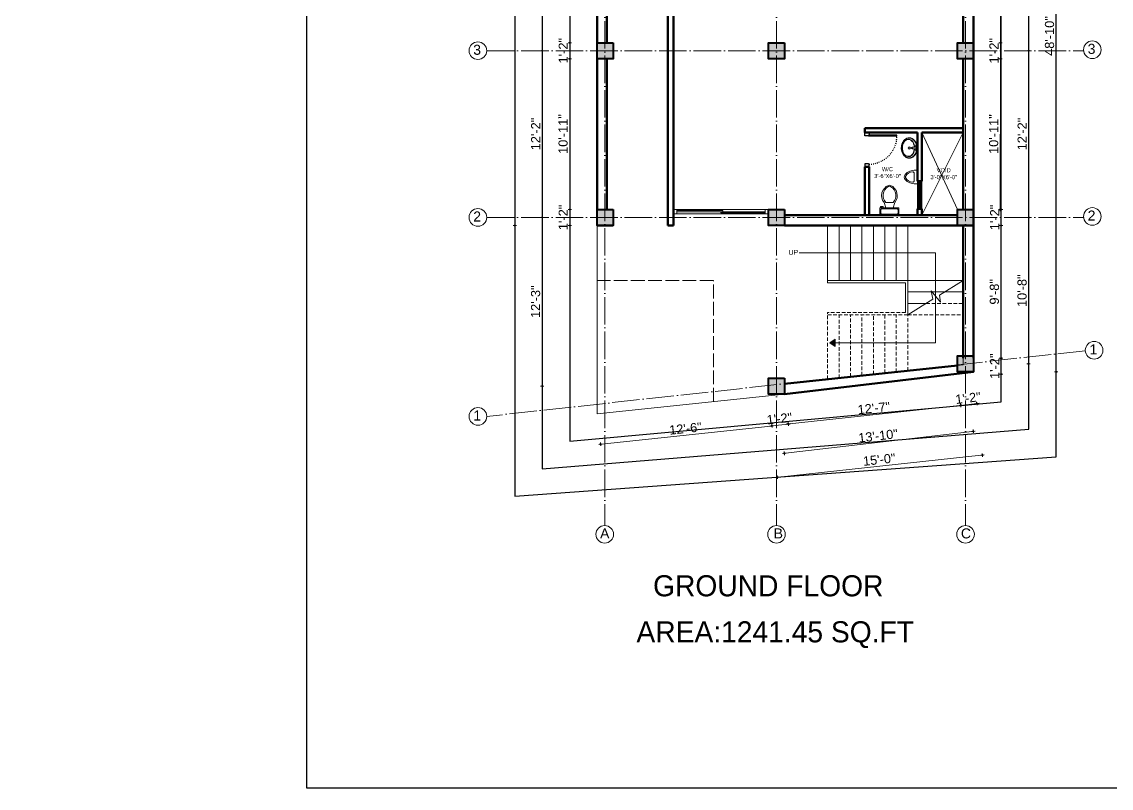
# Model space of a CAD drawing. Header units: inches. Extents: x -71 to 2682309, y -3332 to 801571.
# Drawn here: x 2649883 to 2650834, y 787083 to 787751 of the extents above; entities that cross this region are included whole.
import ezdxf

# ---------------------------------------------------------------- set-up
doc = ezdxf.new("R2010")
doc.units = ezdxf.units.IN
doc.header["$MEASUREMENT"] = 0
doc.header["$PDMODE"] = 99
for name, pattern in [('ACAD_ISO02W100', [15, 12, -3]), ('ACAD_ISO03W100', [30, 12, -18]), ('ACAD_ISO04W100', [30, 24, -3, 0, -3]), ('HIDDEN', [9.525, 6.35, -3.175])]:
    doc.linetypes.add(name, pattern=pattern)
for name, color, linetype, lineweight in [('CENTER  LINE RA', 10, 'ACAD_ISO04W100', 18), ('CONC. OUTLINE RA', 150, 'Continuous', 40), ('DIM RA', 4, 'Continuous', 15), ('door', 170, 'Continuous', 25), ('DOOR-WIN RA', 3, 'Continuous', 20), ('ELE1 RA', 1, 'Continuous', 30), ('FIXTURES', 23, 'Continuous', 9), ('HAT', 253, 'Continuous', 13), ('Hatch', 254, 'Continuous', 9), ('HATCH RA', 8, 'Continuous', 9), ('Sanitari', 52, 'Continuous', 9), ('STAIR PLAN AND ELEV RA', 124, 'Continuous', 20), ('TEXT RA', 254, 'Continuous', 20), ('WALL RA', 42, 'Continuous', 50)]:
    doc.layers.add(name, color=color, linetype=linetype, lineweight=lineweight)
doc.layers.add('HACTH', color=7, linetype='Continuous')
doc.layers.add('lettring', color=7, linetype='Continuous')
doc.styles.add('DIM 8', font='arial.ttf', dxfattribs={"height": 8})
doc.styles.add('RA 50 new', font='GOTHIC.TTF', dxfattribs={"height": 100})
doc.styles.get("Standard").update_dxf_attribs({"font": 'arial.ttf'})
doc.dimstyles.new('Copy of DIM 8', dxfattribs={"dimtxt": 8, "dimasz": 1, "dimexe": 6, "dimexo": 18, "dimgap": 1.6875, "dimtad": 1, "dimdec": 0, "dimzin": 3, "dimdsep": 46, "dimlunit": 4, "dimtxsty": 'DIM 8', "dimblk": 'dot 2', "dimcen": 0.09375, "dimse1": 1, "dimse2": 1, "dimclrd": 1, "dimclre": 1, "dimclrt": 256, "dimadec": 0, "dimazin": 0, "dimtfac": 0.75, "dimtdec": 0, "dimtix": 1, "dimtmove": 1, "dimatfit": 3, "dimldrblk": 'DOT', "dimfxl": 1, "dimtolj": 1, "dimtzin": 0, "dimlwd": 9, "dimlwe": 9, "dimarcsym": 0})

# ---------------------------------------------------------------- blocks, each defined once
blk = doc.blocks.new('COLUMN')
at = {"layer": 'HACTH', "lineweight": 30, "transparency": 33554541}
h = blk.add_hatch(color=256, dxfattribs=at)
h.dxf.hatch_style = 1
h.paths.add_polyline_path([(2659104.19, 784576.38), (2659090.19, 784576.38), (2659090.19, 784562.38), (2659104.19, 784562.38)])
at = {"layer": 'CONC. OUTLINE RA'}
blk.add_lwpolyline([(2659090.19, 784576.38), (2659104.19, 784576.38), (2659104.19, 784562.38), (2659090.19, 784562.38)], close=True, dxfattribs=at)
blk = doc.blocks.new('d3')
at = {"layer": 'door'}
for p, q in [((2650907.8, 787542.3), (2650907.2, 787542.3)), ((2650907.2, 787542.3), (2650907.2, 787513.2)), ((2650907.8, 787512.6), (2650907.8, 787542.3)), ((2650904.4, 787508.6), (2650904.4, 787513.2)), ((2650904.4, 787513.2), (2650907.2, 787513.2)), ((2650907.8, 787508.6), (2650904.4, 787508.6)), ((2650907.2, 787513.2), (2650907.2, 787512.6)), ((2650907.2, 787512.6), (2650907.8, 787512.6)), ((2650907.8, 787512.6), (2650907.8, 787508.6)), ((2650937.5, 787512.6), (2650937, 787512.6)), ((2650937, 787512.6), (2650937, 787508.6)), ((2650937, 787508.6), (2650940.4, 787508.6)), ((2650940.4, 787513.2), (2650937.5, 787513.2)), ((2650937.5, 787513.2), (2650937.5, 787512.6)), ((2650940.4, 787508.6), (2650940.4, 787513.2))]:
    blk.add_line(p, q, dxfattribs=at)
at = {"layer": 'door', "linetype": 'ACAD_ISO03W100', "ltscale": 0.07}
blk.add_arc((2650907.8, 787512.6), 29.7, 1.1155, 89.9748, dxfattribs=at)
blk = doc.blocks.new('*U10')
at = {"color": 44}
for p, q in [((-0.3, -5.5, -10.4), (-0.4, -2.1, -10.4)), ((-0.4, -5.9, -10.4), (-0.4, -2.1, -10.4)), ((-0.4, -5.9, -10.4), (-0.4, -5.9, -10.4)), ((1, -5.5, -10.4), (1.1, -2.1, -10.4)), ((1.1, -5.9, -10.4), (1.1, -2.1, -10.4)), ((1.1, -5.9, -10.4), (1.1, -5.9, -10.4)), ((1.1, -5.9, -10.4), (1.1, -5.9, -10.4))]:
    blk.add_line(p, q, dxfattribs=at)
for radius in [1.21, 0.908]:
    blk.add_circle((0.4, -9, -10.4), radius, dxfattribs=at)
at = {"color": 161}
for centre, radius, start, end in [((-3.4, -9.6, -10.4), 5.33, 114.8229, 212.0185), ((-3.2, -9.9, -10.4), 5.33, 128.5506, 212.0185), ((4.2, -9.6, -10.4), 5.29, 322.8931, 65.4024), ((3.9, -9.9, -10.4), 5.33, 326.7478, 51.4515)]:
    blk.add_arc(centre, radius, start, end, dxfattribs=at)
at = {"color": 44}
for centre, start, end in [((-1.4, -2.1, -10.4), 87.4406, 256.4803), ((0.4, -2.1, -10.4), 358.289, 181.711), ((0.4, -5.9, -10.4), 180, 0), ((0.4, -5.1, -10.4), 210, 330), ((2.1, -2.1, -10.4), 283.5197, 92.5594)]:
    blk.add_arc(centre, 0.757, start, end, dxfattribs=at)
at = {"color": 130}
blk.add_ellipse((0.4, -9, -10.4), major_axis=(-10.4, 0), ratio=0.772596, dxfattribs=at)
at = {"color": 161}
for start_param, end_param in [(4.785065, 5.326358), (4.09842, 4.639713)]:
    blk.add_ellipse((0.4, -11.4, -10.4), major_axis=(-10.4, 0), ratio=0.772596, start_param=start_param, end_param=end_param, dxfattribs=at)
at = {"color": 44, "extrusion": (0, 0, -1)}
for start_param, end_param in [(4.782638, 4.899232), (4.525546, 4.64214)]:
    blk.add_ellipse((0.4, 5.1, -10.4), major_axis=(-10.4, 0), ratio=0.772596, start_param=start_param, end_param=end_param, dxfattribs=at)
at = {"color": 44}
blk.add_ellipse((0.4, -9.3, -10.4), major_axis=(-10.4, 0), ratio=0.772596, start_param=4.546083, end_param=4.878695, dxfattribs=at)
at = {"color": 5}
blk.add_open_spline([(-10.4, -9, -10.4), (-10.4, -9.2, -10.4), (-10.4, -9.5, -10.4), (-10.3, -10.2, -10.4), (-10.2, -10.6, -10.4), (-9.9, -11.4, -10.4), (-9.8, -11.7, -10.4), (-9.4, -12.5, -10.4), (-9.2, -12.9, -10.4), (-8.6, -13.6, -10.4), (-8.3, -13.9, -10.4), (-7.7, -14.5, -10.4), (-7.3, -14.8, -10.4), (-6.6, -15.4, -10.4), (-6.2, -15.6, -10.4), (-5.3, -16.1, -10.4), (-4.9, -16.3, -10.4), (-3.9, -16.6, -10.4), (-3.4, -16.8, -10.4), (-2.5, -17, -10.4), (-2, -17.1, -10.4), (-0.9, -17.3, -10.4), (-0.4, -17.3, -10.4), (0.6, -17.3, -10.4), (1.1, -17.3, -10.4), (2.1, -17.2, -10.4), (2.7, -17.1, -10.4), (3.7, -16.9, -10.4), (4.1, -16.8, -10.4), (5.1, -16.5, -10.4), (5.5, -16.3, -10.4), (6.4, -15.9, -10.4), (6.8, -15.6, -10.4), (7.6, -15.1, -10.4), (8, -14.8, -10.4), (8.7, -14.2, -10.4), (9, -13.9, -10.4), (9.6, -13.2, -10.4), (9.8, -12.9, -10.4), (10.3, -12.1, -10.4), (10.5, -11.7, -10.4), (10.8, -11, -10.4), (10.9, -10.6, -10.4), (11, -9.8, -10.4), (11.1, -9.3, -10.4), (11.1, -8.5, -10.4), (11, -8.1, -10.4), (10.9, -7.3, -10.4), (10.8, -6.9, -10.4), (10.5, -6.1, -10.4), (10.3, -5.8, -10.4), (9.8, -5, -10.4), (9.6, -4.7, -10.4), (9, -4, -10.4), (8.7, -3.7, -10.4), (8, -3.1, -10.4), (7.6, -2.8, -10.4), (6.8, -2.3, -10.4), (6.4, -2, -10.4), (5.5, -1.6, -10.4), (5, -1.4, -10.4), (4.1, -1.1, -10.4), (3.6, -1, -10.4), (2.6, -0.8, -10.4), (2.1, -0.7, -10.4), (1.1, -0.6, -10.4), (0.6, -0.6, -10.4), (-0.5, -0.6, -10.4), (-1, -0.7, -10.4), (-2, -0.8, -10.4), (-2.5, -0.9, -10.4), (-3.5, -1.1, -10.4), (-4, -1.3, -10.4), (-4.9, -1.7, -10.4), (-5.3, -1.9, -10.4), (-6.2, -2.3, -10.4), (-6.6, -2.6, -10.4), (-7.3, -3.1, -10.4), (-7.7, -3.4, -10.4), (-8.3, -4, -10.4), (-8.6, -4.4, -10.4), (-9.2, -5.1, -10.4), (-9.4, -5.5, -10.4), (-9.8, -6.2, -10.4), (-10, -6.6, -10.4), (-10.2, -7.4, -10.4), (-10.3, -7.8, -10.4), (-10.4, -8.5, -10.4), (-10.4, -8.7, -10.4), (-10.4, -9, -10.4)], degree=3, knots=[0, 0, 0, 0, 0.094207, 0.094207, 0.239418, 0.239418, 0.384628, 0.384628, 0.529839, 0.529839, 0.67505, 0.67505, 0.82026, 0.82026, 0.965471, 0.965471, 1.110681, 1.110681, 1.255892, 1.255892, 1.401103, 1.401103, 1.546313, 1.546313, 1.691524, 1.691524, 1.836735, 1.836735, 1.981945, 1.981945, 2.127156, 2.127156, 2.272367, 2.272367, 2.417577, 2.417577, 2.562788, 2.562788, 2.707999, 2.707999, 2.853209, 2.853209, 2.99842, 2.99842, 3.143631, 3.143631, 3.288841, 3.288841, 3.434052, 3.434052, 3.579262, 3.579262, 3.724473, 3.724473, 3.869684, 3.869684, 4.014894, 4.014894, 4.160105, 4.160105, 4.305316, 4.305316, 4.450526, 4.450526, 4.595737, 4.595737, 4.740948, 4.740948, 4.886158, 4.886158, 5.031369, 5.031369, 5.17658, 5.17658, 5.32179, 5.32179, 5.467001, 5.467001, 5.612212, 5.612212, 5.757422, 5.757422, 5.902633, 5.902633, 6.047843, 6.047843, 6.193054, 6.193054, 6.283185, 6.283185, 6.283185, 6.283185], dxfattribs=at)
at = {"color": 161}
for points, knots in [([(-0.4, -3.7, -10.4), (-0.8, -3.7, -10.4), (-1.3, -3.7, -10.4), (-2.2, -3.9, -10.4), (-2.7, -4, -10.4), (-3.7, -4.3, -10.4), (-4.2, -4.4, -10.4), (-5.1, -4.8, -10.4), (-5.5, -5, -10.4), (-6.1, -5.4, -10.4), (-6.3, -5.6, -10.4), (-6.5, -5.7, -10.4)], [4.7867387, 4.7867387, 4.7867387, 4.7867387, 4.9133806, 4.9133806, 5.0672044, 5.0672044, 5.2210282, 5.2210282, 5.3748519, 5.3748519, 5.456533, 5.456533, 5.456533, 5.456533]), ([(7.2, -5.7, -10.4), (7.2, -5.7, -10.4), (7.1, -5.6, -10.4), (6.7, -5.3, -10.4), (6.3, -5.1, -10.4), (5.4, -4.6, -10.4), (4.9, -4.5, -10.4), (4, -4.1, -10.4), (3.5, -4, -10.4), (2.5, -3.8, -10.4), (2, -3.7, -10.4), (1.3, -3.7, -10.4), (1.2, -3.7, -10.4), (1.1, -3.7, -10.4)], [3.9682662, 3.9682662, 3.9682662, 3.9682662, 3.9904379, 3.9904379, 4.1442617, 4.1442617, 4.2980855, 4.2980855, 4.4519092, 4.4519092, 4.605733, 4.605733, 4.6380393, 4.6380393, 4.6380393, 4.6380393]), ([(-7.9, -12.5, -10.4), (-7.8, -12.6, -10.4), (-7.7, -12.7, -10.4), (-7.3, -13.2, -10.4), (-7, -13.5, -10.4), (-6.4, -14, -10.4), (-6, -14.3, -10.4), (-5.2, -14.8, -10.4), (-4.8, -15, -10.4), (-3.9, -15.4, -10.4), (-3.4, -15.5, -10.4), (-2.4, -15.8, -10.4), (-1.9, -15.9, -10.4), (-0.9, -16.1, -10.4), (-0.4, -16.1, -10.4), (0.6, -16.1, -10.4), (1.2, -16.1, -10.4), (2.2, -16, -10.4), (2.7, -15.9, -10.4), (3.7, -15.7, -10.4), (4.2, -15.5, -10.4), (5.1, -15.2, -10.4), (5.5, -15, -10.4), (6.3, -14.5, -10.4), (6.7, -14.3, -10.4), (7.5, -13.7, -10.4), (7.8, -13.4, -10.4), (8.2, -13, -10.4), (8.3, -12.9, -10.4), (8.4, -12.8, -10.4)], [6.809687, 6.809687, 6.809687, 6.809687, 6.873941, 6.873941, 7.033467, 7.033467, 7.192993, 7.192993, 7.352519, 7.352519, 7.512044, 7.512044, 7.67157, 7.67157, 7.831096, 7.831096, 7.990622, 7.990622, 8.150148, 8.150148, 8.309673, 8.309673, 8.469199, 8.469199, 8.628725, 8.628725, 8.788251, 8.788251, 8.84358, 8.84358, 8.84358, 8.84358])]:
    blk.add_open_spline(points, degree=3, knots=knots, dxfattribs=at)
blk = doc.blocks.new('Toilet - top')
for p, q in [((-10, -8.5), (-8, -8.5)), ((-10, -9.5), (-10, -8.5)), ((-7, -9.5), (-10, -9.5)), ((-8, -8.5), (-8, -8)), ((-7, -8), (-7, -9.5)), ((-4, -8), (-6, -14)), ((4, -8), (6, -14)), ((9.5, -6), (9.5, -2)), ((4, -14), (-4, -14))]:
    blk.add_line(p, q)
blk.add_lwpolyline([(10.5, -8), (10.5, 0), (-10.5, 0), (-10.5, -8)], close=True)
for points in [[(-9.5, -2), (-9.5, -6)], [(8.5, -1), (-8.5, -1)], [(-8.5, -7), (8.5, -7)]]:
    blk.add_lwpolyline(points)
for centre, radius, start, end in [((-8.6, -1.9), 0.884, 81.8699, 188.1301), ((-8.6, -6.1), 0.884, 171.8699, 278.1301), ((8.6, -1.9), 0.884, 351.8699, 98.1301), ((8.6, -6.1), 0.884, 261.8699, 8.1301), ((3.5, -21.6), 12.2, 141.4691, 247.9714), ((4.2, -21.8), 11.3, 136.3677, 238.9468), ((-3.5, -21.6), 12.2, 292.0284, 38.5307), ((-4.2, -21.8), 11.3, 301.053, 43.6321), ((0, -27.9), 4, 245.7318, 294.2682), ((0, -29), 4, 254.8605, 285.1395)]:
    blk.add_arc(centre, radius, start, end)
blk = doc.blocks.new('urinal')
at = {"color": 0, "ltscale": 20000.001002}
for p, q in [((100, 200), (0, 200)), ((0, 200), (0, -200)), ((100, -123), (100, 123)), ((100, -200), (0, -200))]:
    blk.add_line(p, q, dxfattribs=at)
for centre, radius, start, end in [((100, -140), 340, 31.8908, 90), ((135, 123), 35, 82.9418, 180), ((100, -140), 300, 31.8908, 82.4725), ((325, 0), 35, 328.1092, 31.8908), ((325, 0), 75, 328.1092, 31.8908), ((100, 140), 340, 270, 328.1092), ((135, -123), 35, 180, 277.0582), ((100, 140), 300, 277.5275, 328.1092)]:
    blk.add_arc(centre, radius, start, end, dxfattribs=at)
blk = doc.blocks.new('dot1')
at = {"layer": 'Hatch'}
h = blk.add_hatch(color=256, dxfattribs=at)
edge = h.paths.add_edge_path()
edge.add_arc((0, 0), 1, 0, 360)
for p, q in [((3, 0), (-3, 0)), ((0, 3), (0, -3))]:
    blk.add_line(p, q, dxfattribs=at)
blk.add_circle((0, 0), 1, dxfattribs=at)
blk = doc.blocks.new('dot 2')
at = {"layer": 'Hatch', "xscale": 0.5, "yscale": 0.5, "zscale": 0.5}
blk.add_blockref('dot1', (0, 0), dxfattribs=at)
blk = doc.blocks.new('*D82')
at = {"layer": 'Defpoints', "color": 0, "transparency": 16777216}
for p in [(2650385.27, 787875.27), (2650361.61, 787733.27), (2650385.44, 787733.27)]:
    blk.add_point(p, dxfattribs=at)
at = {"layer": 'lettring', "color": 1, "lineweight": 9, "transparency": 16777216}
blk.add_line((2650361.61, 787874.27), (2650361.61, 787734.27), dxfattribs=at)
for p, rotation in [((2650361.61, 787875.27), 90), ((2650361.61, 787733.27), 270)]:
    blk.add_blockref('dot 2', p, dxfattribs=dict(at, rotation=rotation))
at = {"layer": 'lettring', "transparency": 16777216, "insert": (2650355.83, 787804.27), "char_height": 8, "attachment_point": 5, "rotation": 90, "style": 'DIM 8'}
blk.add_mtext('\\A1;11\'-10"', dxfattribs=at)
blk = doc.blocks.new('_Dot')
at = {"color": 0, "linetype": 'ByBlock', "lineweight": -2}
blk.add_line((-0.5, 0), (-1, 0), dxfattribs=at)
at = {"color": 0, "linetype": 'ByBlock', "const_width": 0.5}
blk.add_lwpolyline([(-0.25, 0, 1), (0.25, 0, 1)], format="xyb", close=True, dxfattribs=at)
blk = doc.blocks.new('*D86')
at = {"layer": 'Defpoints', "color": 0, "transparency": 16777216}
for p in [(2650385.44, 787733.27), (2650361.61, 787719.27), (2650385.44, 787719.27)]:
    blk.add_point(p, dxfattribs=at)
at = {"layer": 'lettring', "color": 1, "lineweight": 9, "transparency": 16777216}
for p, q in [((2650361.61, 787734.27), (2650361.61, 787735.27)), ((2650361.61, 787733.27), (2650361.61, 787719.27)), ((2650361.61, 787718.27), (2650361.61, 787717.27))]:
    blk.add_line(p, q, dxfattribs=at)
for p, rotation in [((2650361.61, 787733.27), 270), ((2650361.61, 787719.27), 90)]:
    blk.add_blockref('dot 2', p, dxfattribs=dict(at, rotation=rotation))
at = {"layer": 'lettring', "transparency": 16777216, "insert": (2650355.9, 787726.27), "char_height": 8, "attachment_point": 5, "rotation": 90, "style": 'DIM 8'}
blk.add_mtext('\\A1;1\'-2"', dxfattribs=at)
blk = doc.blocks.new('*D85')
at = {"layer": 'Defpoints', "color": 0, "transparency": 16777216}
for p in [(2650385.44, 787719.27), (2650361.61, 787587.77), (2650385.56, 787587.77)]:
    blk.add_point(p, dxfattribs=at)
at = {"layer": 'lettring', "color": 1, "lineweight": 9, "transparency": 16777216}
blk.add_line((2650361.61, 787718.27), (2650361.61, 787588.77), dxfattribs=at)
for p, rotation in [((2650361.61, 787719.27), 90), ((2650361.61, 787587.77), 270)]:
    blk.add_blockref('dot 2', p, dxfattribs=dict(at, rotation=rotation))
at = {"layer": 'lettring', "transparency": 16777216, "insert": (2650355.83, 787653.52), "char_height": 8, "attachment_point": 5, "rotation": 90, "style": 'DIM 8'}
blk.add_mtext('\\A1;10\'-11"', dxfattribs=at)
blk = doc.blocks.new('*D87')
at = {"layer": 'Defpoints', "color": 0, "transparency": 16777216}
for p in [(2650385.56, 787587.77), (2650361.61, 787573.77), (2650385.1, 787573.77)]:
    blk.add_point(p, dxfattribs=at)
at = {"layer": 'lettring', "color": 1, "lineweight": 9, "transparency": 16777216}
for p, q in [((2650361.61, 787588.77), (2650361.61, 787589.77)), ((2650361.61, 787587.77), (2650361.61, 787573.77)), ((2650361.61, 787572.77), (2650361.61, 787571.77))]:
    blk.add_line(p, q, dxfattribs=at)
for p, rotation in [((2650361.61, 787587.77), 270), ((2650361.61, 787573.77), 90)]:
    blk.add_blockref('dot 2', p, dxfattribs=dict(at, rotation=rotation))
at = {"layer": 'lettring', "transparency": 16777216, "insert": (2650355.9, 787580.77), "char_height": 8, "attachment_point": 5, "rotation": 90, "style": 'DIM 8'}
blk.add_mtext('\\A1;1\'-2"', dxfattribs=at)
blk = doc.blocks.new('*D13')
at = {"layer": 'Defpoints', "color": 0, "transparency": 16777216}
for p in [(0, 787573.77), (-23.49, 787409.47), (2650385.61, 787409.47)]:
    blk.add_point(p, dxfattribs=at)
at = {"layer": 'DIM RA', "color": 1, "lineweight": 9, "transparency": 16777216}
blk.add_line((-23.49, 787572.77), (-23.49, 787410.47), dxfattribs=at)
for p, rotation in [((-23.49, 787573.77), 90), ((-23.49, 787409.47), 270)]:
    blk.add_blockref('dot 2', p, dxfattribs=dict(at, rotation=rotation))
at = {"layer": 'DIM RA', "transparency": 16777216, "insert": (-29.26, 787491.62), "char_height": 8, "attachment_point": 5, "rotation": 90, "style": 'DIM 8'}
blk.add_mtext('\\A1;13\'-8"', dxfattribs=at)
blk = doc.blocks.new('*D81')
at = {"layer": 'Defpoints', "color": 0, "transparency": 16777216}
for p in [(2650392.13, 787882.27), (2650337.61, 787726.27), (2650392.13, 787726.27)]:
    blk.add_point(p, dxfattribs=at)
at = {"layer": 'lettring', "color": 1, "lineweight": 9, "transparency": 16777216}
blk.add_line((2650337.61, 787881.27), (2650337.61, 787727.27), dxfattribs=at)
for p, rotation in [((2650337.61, 787882.27), 90), ((2650337.61, 787726.27), 270)]:
    blk.add_blockref('dot 2', p, dxfattribs=dict(at, rotation=rotation))
at = {"layer": 'lettring', "transparency": 16777216, "insert": (2650331.83, 787804.27), "char_height": 8, "attachment_point": 5, "rotation": 90, "style": 'DIM 8'}
blk.add_mtext('\\A1;13\'-0"', dxfattribs=at)
blk = doc.blocks.new('*D84')
at = {"layer": 'Defpoints', "color": 0, "transparency": 16777216}
for p in [(2650392.13, 787726.27), (2650337.61, 787580.77), (2650392.13, 787580.77)]:
    blk.add_point(p, dxfattribs=at)
at = {"layer": 'lettring', "color": 1, "lineweight": 9, "transparency": 16777216}
blk.add_line((2650337.61, 787725.27), (2650337.61, 787581.77), dxfattribs=at)
for p, rotation in [((2650337.61, 787726.27), 90), ((2650337.61, 787580.77), 270)]:
    blk.add_blockref('dot 2', p, dxfattribs=dict(at, rotation=rotation))
at = {"layer": 'lettring', "transparency": 16777216, "insert": (2650331.9, 787653.52), "char_height": 8, "attachment_point": 5, "rotation": 90, "style": 'DIM 8'}
blk.add_mtext('\\A1;12\'-2"', dxfattribs=at)
blk = doc.blocks.new('*D88')
at = {"layer": 'Defpoints', "color": 0, "transparency": 16777216}
for p in [(2650392.13, 787580.77), (2650337.61, 787433.6), (2650542.03, 787433.6)]:
    blk.add_point(p, dxfattribs=at)
at = {"layer": 'lettring', "color": 1, "lineweight": 9, "transparency": 16777216}
blk.add_line((2650337.61, 787579.77), (2650337.61, 787434.6), dxfattribs=at)
for p, rotation in [((2650337.61, 787580.77), 90), ((2650337.61, 787433.6), 270)]:
    blk.add_blockref('dot 2', p, dxfattribs=dict(at, rotation=rotation))
at = {"layer": 'lettring', "transparency": 16777216, "insert": (2650331.83, 787507.18), "char_height": 8, "attachment_point": 5, "rotation": 90, "style": 'DIM 8'}
blk.add_mtext('\\A1;12\'-3"', dxfattribs=at)
blk = doc.blocks.new('*D80')
at = {"layer": 'Defpoints', "color": 0, "transparency": 16777216}
for p in [(2650313.61, 788032.27), (2650385.13, 788032.27), (2650385.56, 787573.77)]:
    blk.add_point(p, dxfattribs=at)
at = {"layer": 'lettring', "color": 1, "lineweight": 9, "transparency": 16777216}
blk.add_line((2650313.61, 787574.77), (2650313.61, 788031.27), dxfattribs=at)
for p, rotation in [((2650313.61, 788032.27), 90), ((2650313.61, 787573.77), 270)]:
    blk.add_blockref('dot 2', p, dxfattribs=dict(at, rotation=rotation))
at = {"layer": 'lettring', "transparency": 16777216, "insert": (2650307.83, 787803.02), "char_height": 8, "attachment_point": 5, "rotation": 90, "style": 'DIM 8'}
blk.add_mtext('\\A1;38\'-3"', dxfattribs=at)
blk = doc.blocks.new('*D92')
at = {"layer": 'Defpoints', "color": 0, "transparency": 16777216}
for p in [(2650699.85, 787442.59), (2650713.85, 787444.23), (2650716.88, 787418.31)]:
    blk.add_point(p, dxfattribs=at)
at = {"layer": 'lettring', "color": 1, "lineweight": 9, "transparency": 16777216}
for p, q in [((2650702.88, 787416.67), (2650716.88, 787418.31)), ((2650717.87, 787418.43), (2650718.87, 787418.54)), ((2650701.89, 787416.56), (2650700.89, 787416.44))]:
    blk.add_line(p, q, dxfattribs=at)
for p, rotation in [((2650702.88, 787416.67), 6.671248902572531), ((2650716.88, 787418.31), 186.6712489025726)]:
    blk.add_blockref('dot 2', p, dxfattribs=dict(at, rotation=rotation))
at = {"layer": 'lettring', "transparency": 16777216, "insert": (2650709.22, 787423.16), "char_height": 8, "attachment_point": 5, "rotation": 6.67125, "style": 'DIM 8'}
blk.add_mtext('\\A1;1\'-2"', dxfattribs=at)
blk = doc.blocks.new('*D91')
at = {"layer": 'Defpoints', "color": 0, "transparency": 16777216}
for p in [(2650699.93, 787444.25), (2650549.58, 787426.6), (2650552.36, 787400.66)]:
    blk.add_point(p, dxfattribs=at)
at = {"layer": 'lettring', "color": 1, "lineweight": 9, "transparency": 16777216}
blk.add_line((2650701.88, 787416.68), (2650553.36, 787400.76), dxfattribs=at)
for p, rotation in [((2650702.88, 787416.78), 6.115503568304108), ((2650552.36, 787400.66), 186.1155035683041)]:
    blk.add_blockref('dot 2', p, dxfattribs=dict(at, rotation=rotation))
at = {"layer": 'lettring', "transparency": 16777216, "insert": (2650627.01, 787414.39), "char_height": 8, "attachment_point": 5, "rotation": 6.1155, "style": 'DIM 8'}
blk.add_mtext('\\A1;12\'-7"', dxfattribs=at)
blk = doc.blocks.new('*D90')
at = {"layer": 'Defpoints', "color": 0, "transparency": 16777216}
for p in [(2650535.03, 787426.6), (2650549.58, 787426.6), (2650538.01, 787398.8)]:
    blk.add_point(p, dxfattribs=at)
at = {"layer": 'lettring', "color": 1, "lineweight": 9, "transparency": 16777216}
for p, q in [((2650537.01, 787398.69), (2650536.02, 787398.58)), ((2650552.39, 787400.34), (2650538.01, 787398.8)), ((2650553.39, 787400.45), (2650554.38, 787400.55))]:
    blk.add_line(p, q, dxfattribs=at)
for p, rotation in [((2650538.01, 787398.8), 6.115503568304086), ((2650552.39, 787400.34), 186.1155035683041)]:
    blk.add_blockref('dot 2', p, dxfattribs=dict(at, rotation=rotation))
at = {"layer": 'lettring', "transparency": 16777216, "insert": (2650544.59, 787405.24), "char_height": 8, "attachment_point": 5, "rotation": 6.1155, "style": 'DIM 8'}
blk.add_mtext('\\A1;1\'-2"', dxfattribs=at)
blk = doc.blocks.new('*D89')
at = {"layer": 'Defpoints', "color": 0, "transparency": 16777216}
for p in [(2650535.03, 787426.6), (2650385.61, 787409.47), (2650388.47, 787382.77)]:
    blk.add_point(p, dxfattribs=at)
at = {"layer": 'lettring', "color": 1, "lineweight": 9, "transparency": 16777216}
blk.add_line((2650537.01, 787398.69), (2650389.46, 787382.88), dxfattribs=at)
for p, rotation in [((2650538.01, 787398.8), 6.115503568304108), ((2650388.47, 787382.77), 186.1155035683041)]:
    blk.add_blockref('dot 2', p, dxfattribs=dict(at, rotation=rotation))
at = {"layer": 'lettring', "transparency": 16777216, "insert": (2650462.62, 787396.53), "char_height": 8, "attachment_point": 5, "rotation": 6.1155, "style": 'DIM 8'}
blk.add_mtext('\\A1;12\'-6"', dxfattribs=at)
blk = doc.blocks.new('*D94')
at = {"layer": 'Defpoints', "color": 0, "transparency": 16777216}
for p in [(2650713.93, 787445.89), (2650535.03, 787426.6), (2650542.86, 787354.01)]:
    blk.add_point(p, dxfattribs=at)
at = {"layer": 'lettring', "color": 1, "lineweight": 9, "transparency": 16777216}
blk.add_line((2650720.77, 787373.19), (2650543.85, 787354.12), dxfattribs=at)
for p, rotation in [((2650721.76, 787373.3), 6.153370247339369), ((2650542.86, 787354.01), 186.1533702473394)]:
    blk.add_blockref('dot 2', p, dxfattribs=dict(at, rotation=rotation))
at = {"layer": 'lettring', "transparency": 16777216, "insert": (2650631.69, 787369.39), "char_height": 8, "attachment_point": 5, "rotation": 6.15337, "style": 'DIM 8'}
blk.add_mtext('\\A1;15\'-0"', dxfattribs=at)
blk = doc.blocks.new('GRID')
at = {"layer": 'CENTER  LINE RA'}
for p, q in [((2650392.13, 788203.56), (2650392.13, 787311.89)), ((2650542.03, 788203.56), (2650542.03, 787311.89)), ((2650707.03, 788203.56), (2650707.03, 787311.89)), ((2650289.13, 788025.27), (2650810.03, 788025.27)), ((2650289.13, 787882.27), (2650810.03, 787882.27)), ((2650289.13, 787726.27), (2650810.03, 787726.27)), ((2650289.13, 787580.77), (2650810.03, 787580.77)), ((2650811.57, 787464.36), (2650289.12, 787407.09))]:
    blk.add_line(p, q, dxfattribs=at)
at = {"layer": 'DOOR-WIN RA'}
for centre in [(2650392.13, 788211.25), (2650542.03, 788211.25), (2650707.03, 788211.25), (2650281.44, 788025.27), (2650817.68, 788026.09), (2650281.44, 787882.27), (2650817.68, 787883.09), (2650281.44, 787726.27), (2650817.68, 787727.09), (2650281.44, 787580.77), (2650817.68, 787581.59), (2650819.25, 787464.8), (2650281.49, 787407.09), (2650392.13, 787304.2), (2650542.03, 787304.2), (2650707.03, 787304.2)]:
    blk.add_circle(centre, 7.69, dxfattribs=at)
at = {"layer": 'TEXT RA', "char_height": 8.76, "attachment_point": 1}
for s, insert in [('A', (2650388.08, 788216.43)), ('B', (2650539.57, 788216.43)), ('C', (2650702.97, 788216.43)), ('5', (2650277.39, 788030.45)), ('5', (2650813.62, 788031.27)), ('4', (2650277.39, 787887.45)), ('4', (2650813.62, 787888.27)), ('3', (2650277.39, 787731.45)), ('3', (2650813.62, 787732.27)), ('2', (2650277.39, 787585.95)), ('2', (2650813.62, 787586.77)), ('1', (2650815.19, 787469.98)), ('1', (2650277.44, 787412.27)), ('A', (2650388.08, 787309.38)), ('B', (2650539.57, 787309.38)), ('C', (2650702.97, 787309.38))]:
    blk.add_mtext_dynamic_manual_height_columns(s, width=8.7644, gutter_width=43.82, heights=[0], dxfattribs=dict(at, insert=insert))
blk = doc.blocks.new('*D64')
at = {"layer": 'Defpoints', "color": 0, "transparency": 16777216}
for p in [(2650714.03, 787875.27), (2650714.03, 787733.27), (2650737.56, 787733.22)]:
    blk.add_point(p, dxfattribs=at)
at = {"layer": 'lettring', "color": 1, "lineweight": 9, "transparency": 16777216}
blk.add_line((2650737.83, 787874.22), (2650737.56, 787734.22), dxfattribs=at)
for p, rotation in [((2650737.83, 787875.22), 89.88930114168343), ((2650737.56, 787733.22), 269.8893011416835)]:
    blk.add_blockref('dot 2', p, dxfattribs=dict(at, rotation=rotation))
at = {"layer": 'lettring', "transparency": 16777216, "insert": (2650731.92, 787804.23), "char_height": 8, "attachment_point": 5, "rotation": 89.8893, "style": 'DIM 8'}
blk.add_mtext('\\A1;11\'-10"', dxfattribs=at)
blk = doc.blocks.new('*D65')
at = {"layer": 'Defpoints', "color": 0, "transparency": 16777216}
for p in [(2650714.03, 787733.27), (2650714.03, 787719.27), (2650737.53, 787719.22)]:
    blk.add_point(p, dxfattribs=at)
at = {"layer": 'lettring', "color": 1, "lineweight": 9, "transparency": 16777216}
for p, q in [((2650737.56, 787733.22), (2650737.53, 787719.22)), ((2650737.56, 787734.22), (2650737.56, 787735.22)), ((2650737.53, 787718.22), (2650737.52, 787717.22))]:
    blk.add_line(p, q, dxfattribs=at)
for p, rotation in [((2650737.56, 787733.22), 269.8893011416835), ((2650737.53, 787719.22), 89.88930114168345)]:
    blk.add_blockref('dot 2', p, dxfattribs=dict(at, rotation=rotation))
at = {"layer": 'lettring', "transparency": 16777216, "insert": (2650731.84, 787726.23), "char_height": 8, "attachment_point": 5, "rotation": 89.8893, "style": 'DIM 8'}
blk.add_mtext('\\A1;1\'-2"', dxfattribs=at)
blk = doc.blocks.new('*D66')
at = {"layer": 'Defpoints', "color": 0, "transparency": 16777216}
for p in [(2650714.03, 787719.27), (2650714.03, 787587.77), (2650737.27, 787587.72)]:
    blk.add_point(p, dxfattribs=at)
at = {"layer": 'lettring', "color": 1, "lineweight": 9, "transparency": 16777216}
blk.add_line((2650737.53, 787718.22), (2650737.28, 787588.72), dxfattribs=at)
for p, rotation in [((2650737.53, 787719.22), 89.88930114168343), ((2650737.27, 787587.72), 269.8893011416835)]:
    blk.add_blockref('dot 2', p, dxfattribs=dict(at, rotation=rotation))
at = {"layer": 'lettring', "transparency": 16777216, "insert": (2650731.63, 787653.48), "char_height": 8, "attachment_point": 5, "rotation": 89.8893, "style": 'DIM 8'}
blk.add_mtext('\\A1;10\'-11"', dxfattribs=at)
blk = doc.blocks.new('*D67')
at = {"layer": 'Defpoints', "color": 0, "transparency": 16777216}
for p in [(2650714.92, 787587.77), (2650714.92, 787573.77), (2650738.13, 787573.72)]:
    blk.add_point(p, dxfattribs=at)
at = {"layer": 'lettring', "color": 1, "lineweight": 9, "transparency": 16777216}
for p, q in [((2650738.16, 787588.72), (2650738.16, 787589.72)), ((2650738.16, 787587.72), (2650738.13, 787573.72)), ((2650738.13, 787572.72), (2650738.13, 787571.72))]:
    blk.add_line(p, q, dxfattribs=at)
for p, rotation in [((2650738.16, 787587.72), 269.8893011416835), ((2650738.13, 787573.72), 89.88930114168345)]:
    blk.add_blockref('dot 2', p, dxfattribs=dict(at, rotation=rotation))
at = {"layer": 'lettring', "transparency": 16777216, "insert": (2650732.44, 787580.73), "char_height": 8, "attachment_point": 5, "rotation": 89.8893, "style": 'DIM 8'}
blk.add_mtext('\\A1;1\'-2"', dxfattribs=at)
blk = doc.blocks.new('*D68')
at = {"layer": 'Defpoints', "color": 0, "transparency": 16777216}
for p in [(2650715.14, 787573.76), (2650715.14, 787457.89), (2650737.91, 787457.85)]:
    blk.add_point(p, dxfattribs=at)
at = {"layer": 'lettring', "color": 1, "lineweight": 9, "transparency": 16777216}
blk.add_line((2650738.13, 787572.72), (2650737.91, 787458.85), dxfattribs=at)
for p, rotation in [((2650738.13, 787573.72), 89.88930114168343), ((2650737.91, 787457.85), 269.8893011416835)]:
    blk.add_blockref('dot 2', p, dxfattribs=dict(at, rotation=rotation))
at = {"layer": 'lettring', "transparency": 16777216, "insert": (2650732.25, 787515.8), "char_height": 8, "attachment_point": 5, "rotation": 89.8893, "style": 'DIM 8'}
blk.add_mtext('\\A1;9\'-8"', dxfattribs=at)
blk = doc.blocks.new('*D69')
at = {"layer": 'Defpoints', "color": 0, "transparency": 16777216}
for p in [(2650715.21, 787457.9), (2650715.31, 787443.91), (2650738.18, 787443.86)]:
    blk.add_point(p, dxfattribs=at)
at = {"layer": 'lettring', "color": 1, "lineweight": 9, "transparency": 16777216}
for p, q in [((2650738.2, 787457.85), (2650738.18, 787443.86)), ((2650738.21, 787458.85), (2650738.21, 787459.85)), ((2650738.18, 787442.86), (2650738.17, 787441.86))]:
    blk.add_line(p, q, dxfattribs=at)
for p, rotation in [((2650738.2, 787457.85), 269.8893011416835), ((2650738.18, 787443.86), 89.88930114168345)]:
    blk.add_blockref('dot 2', p, dxfattribs=dict(at, rotation=rotation))
at = {"layer": 'lettring', "transparency": 16777216, "insert": (2650732.49, 787450.87), "char_height": 8, "attachment_point": 5, "rotation": 89.8893, "style": 'DIM 8'}
blk.add_mtext('\\A1;1\'-2"', dxfattribs=at)
blk = doc.blocks.new('*D99')
at = {"layer": 'Defpoints', "color": 0, "transparency": 16777216}
for p in [(2650713.92, 788032.24), (2650713.82, 787445.89), (2650786.13, 787445.89)]:
    blk.add_point(p, dxfattribs=at)
at = {"layer": 'lettring', "color": 1, "lineweight": 9, "transparency": 16777216}
blk.add_line((2650786.13, 788031.24), (2650786.13, 787446.89), dxfattribs=at)
for p, rotation in [((2650786.13, 788032.24), 90), ((2650786.13, 787445.89), 270)]:
    blk.add_blockref('dot 2', p, dxfattribs=dict(at, rotation=rotation))
at = {"layer": 'lettring', "transparency": 16777216, "insert": (2650780.36, 787739.06), "char_height": 8, "attachment_point": 5, "rotation": 90, "style": 'DIM 8'}
blk.add_mtext('\\A1;48\'-10"', dxfattribs=at)

msp = doc.modelspace()

# ---------------------------------------------------------------- hatches: boundary and pattern name
at = {"layer": 'HATCH RA', "transparency": 33554687}
h = msp.add_hatch(color=256, dxfattribs=at)
h.dxf.hatch_style = 1
h.paths.add_polyline_path([(2650588.65, 787471.35), (2650593.28, 787468.21), (2650593.28, 787471.35), (2650593.28, 787474.49)])
h = msp.add_hatch(color=256, dxfattribs=at)
h.dxf.hatch_style = 1
h.paths.add_polyline_path([(2650588.65, 787471.35), (2650593.28, 787474.49), (2650593.28, 787471.35), (2650593.28, 787468.21)])

# ---------------------------------------------------------------- linework, layer by layer
at = {"linetype": 'ACAD_ISO02W100'}
msp.add_line((2650714.03, 787573.77), (2650700.03, 787573.77), dxfattribs=at)
at = {"color": 244, "lineweight": 30, "true_color": 0x991b1e}
msp.add_lwpolyline([(2650132.1, 788399.71), (2653507.01, 788399.71), (2653507.01, 787082.62), (2650132.1, 787082.62)], close=True, dxfattribs=at)
at = {"layer": 'Defpoints'}
for points in [[(2650313.61, 787337.47), (2650786.13, 787371.9), (2650786.13, 788174.27), (2650313.61, 788174.27)], [(2650337.61, 787361.47), (2650762.13, 787395.9), (2650762.13, 788150.27), (2650337.61, 788150.27)], [(2650361.61, 787385.47), (2650738.13, 787419.9), (2650738.13, 788126.27), (2650361.61, 788126.27)]]:
    msp.add_lwpolyline(points, close=True, dxfattribs=at)
at = {"layer": 'DIM RA'}
for p, q in [((2650665.03, 787588.38), (2650665.03, 787612.38)), ((2650666.53, 787612.38), (2650666.53, 787588.38)), ((2650667.53, 787612.38), (2650667.53, 787588.38)), ((2650669.03, 787612.38), (2650669.03, 787588.38))]:
    msp.add_line(p, q, dxfattribs=at)
at = {"layer": 'DOOR-WIN RA'}
for p, q in [((2650665.03, 787588.38), (2650665.03, 787612.38)), ((2650666.03, 787612.38), (2650666.03, 787588.38)), ((2650668.03, 787612.38), (2650668.03, 787588.38)), ((2650669.03, 787588.38), (2650669.03, 787612.38)), ((2650452.1, 787587.77), (2650535.03, 787587.77)), ((2650452.1, 787583.77), (2650535.03, 787583.77)), ((2650455.1, 787587.77), (2650455.1, 787583.77)), ((2650455.1, 787586.77), (2650495.07, 787586.77)), ((2650455.1, 787585.77), (2650532.03, 787585.77)), ((2650493.56, 787584.77), (2650493.56, 787585.77)), ((2650493.56, 787584.77), (2650532.03, 787584.77)), ((2650495.07, 787585.77), (2650495.07, 787586.77)), ((2650532.03, 787587.77), (2650532.03, 787583.77))]:
    msp.add_line(p, q, dxfattribs=at)
at = {"layer": 'HATCH RA'}
for p, q in [((2650669.03, 787582.77), (2650705.03, 787654.77)), ((2650669.03, 787654.77), (2650700.03, 787587.77)), ((2650714.06, 787600.77), (2650714.03, 787600.77)), ((2650561.81, 787549.77), (2650680.81, 787549.77)), ((2650680.81, 787549.77), (2650680.81, 787471.35)), ((2650593.28, 787474.49), (2650588.65, 787471.35)), ((2650593.28, 787474.49), (2650588.65, 787471.35)), ((2650593.28, 787471.35), (2650593.28, 787474.49)), ((2650593.28, 787471.35), (2650593.28, 787474.49)), ((2650593.28, 787468.21), (2650588.65, 787471.35)), ((2650593.28, 787468.21), (2650588.65, 787471.35)), ((2650593.28, 787471.35), (2650593.28, 787468.21)), ((2650680.81, 787471.35), (2650593.28, 787471.35)), ((2650593.28, 787471.35), (2650593.28, 787468.21))]:
    msp.add_line(p, q, dxfattribs=at)
at = {"layer": 'STAIR PLAN AND ELEV RA'}
for p, q in [((2650385.56, 787573.77), (2650385.56, 787525.77)), ((2650573.03, 787573.77), (2650705.03, 787573.77)), ((2650583.03, 787573.77), (2650705.03, 787573.77)), ((2650586.6, 787523.77), (2650586.6, 787573.77)), ((2650596.6, 787525.77), (2650596.6, 787573.77)), ((2650606.6, 787525.77), (2650606.6, 787573.77)), ((2650616.6, 787525.77), (2650616.6, 787573.77)), ((2650626.6, 787525.77), (2650626.6, 787573.77)), ((2650636.6, 787525.77), (2650636.6, 787573.77)), ((2650646.6, 787525.77), (2650646.6, 787573.77)), ((2650656.6, 787495.77), (2650656.6, 787573.77)), ((2650705.03, 787452), (2650705.03, 787565.77)), ((2650705.03, 787565.77), (2650705.03, 787523.77)), ((2650385.61, 787525.77), (2650385.61, 787409.47)), ((2650656.6, 787525.77), (2650586.6, 787525.77)), ((2650654.6, 787523.77), (2650586.6, 787523.77)), ((2650654.6, 787497.77), (2650654.6, 787523.77)), ((2650656.6, 787525.77), (2650705.03, 787525.77)), ((2650684.37, 787512.97), (2650705.03, 787525.77)), ((2650656.6, 787515.77), (2650705.03, 787515.77)), ((2650685.24, 787506.74), (2650676.98, 787516.57)), ((2650676.98, 787516.57), (2650678.59, 787509.39)), ((2650685.24, 787506.74), (2650684.37, 787512.97)), ((2650656.6, 787495.77), (2650678.59, 787509.39)), ((2650656.6, 787505.77), (2650672.74, 787505.77)), ((2650576.6, 787438.54), (2650705.03, 787452)), ((2650549.03, 787426.6), (2650385.61, 787409.47))]:
    msp.add_line(p, q, dxfattribs=at)
at = {"layer": 'STAIR PLAN AND ELEV RA', "linetype": 'ACAD_ISO02W100'}
for p, q in [((2650487.03, 787525.77), (2650385.61, 787525.77)), ((2650487.03, 787420.1), (2650487.03, 787525.77))]:
    msp.add_line(p, q, dxfattribs=at)
at = {"layer": 'STAIR PLAN AND ELEV RA', "linetype": 'HIDDEN', "ltscale": 0.5}
for p, q in [((2650672.74, 787505.77), (2650705.03, 787505.77)), ((2650586.6, 787439.59), (2650586.6, 787497.77)), ((2650654.6, 787497.77), (2650586.6, 787497.77)), ((2650656.6, 787495.77), (2650586.6, 787495.77)), ((2650596.6, 787440.64), (2650596.6, 787495.77)), ((2650606.6, 787441.68), (2650606.6, 787495.77)), ((2650616.6, 787442.73), (2650616.6, 787495.77)), ((2650626.6, 787443.78), (2650626.6, 787495.77)), ((2650636.6, 787444.83), (2650636.6, 787495.77)), ((2650646.6, 787445.88), (2650646.6, 787495.77)), ((2650656.6, 787446.93), (2650656.6, 787495.77)), ((2650656.6, 787495.77), (2650705.03, 787495.77))]:
    msp.add_line(p, q, dxfattribs=at)
at = {"layer": 'WALL RA'}
for p, q in [((2650447.1, 787728.27), (2650447.1, 788030.27)), ((2650714.03, 788030.24), (2650714.03, 787457.9)), ((2650452.1, 788023.27), (2650452.1, 787573.77)), ((2650385.44, 787733.27), (2650385.28, 787875.27)), ((2650394.1, 787733.27), (2650394.1, 787875.27)), ((2650705.03, 787873.27), (2650705.03, 787733.27)), ((2650447.1, 787728.27), (2650447.1, 787574.77)), ((2650385.56, 787587.77), (2650385.43, 787719.27)), ((2650394.1, 787587.77), (2650394.1, 787719.27)), ((2650705.03, 787719.27), (2650705.03, 787587.77)), ((2650619.03, 787658.77), (2650619.03, 787654.77)), ((2650705.03, 787658.77), (2650619.03, 787658.77)), ((2650665.03, 787654.77), (2650619.03, 787654.77)), ((2650665.03, 787654.77), (2650665.03, 787612.38)), ((2650669.03, 787654.77), (2650669.03, 787612.38)), ((2650705.03, 787654.77), (2650669.03, 787654.77)), ((2650619.03, 787624.77), (2650619.03, 787582.77)), ((2650619.03, 787624.77), (2650623.03, 787624.77)), ((2650623.03, 787624.77), (2650623.03, 787582.77)), ((2650665.03, 787612.38), (2650669.03, 787612.38)), ((2650665.03, 787588.38), (2650669.03, 787588.38)), ((2650665.03, 787588.38), (2650665.03, 787582.77)), ((2650669.03, 787588.38), (2650669.03, 787582.77)), ((2650447.1, 787582.77), (2650447.1, 787573.77)), ((2650700.03, 787582.77), (2650549.03, 787582.77)), ((2650399.1, 787573.77), (2650385.56, 787573.77)), ((2650452.1, 787573.77), (2650447.1, 787573.77)), ((2650700.03, 787573.77), (2650549.03, 787573.77)), ((2650714.03, 787573.77), (2650700.03, 787573.77)), ((2650705.03, 787573.77), (2650705.03, 787457.9)), ((2650700.03, 787451.48), (2650549.03, 787435.65)), ((2650713.93, 787445.89), (2650549.03, 787426.6))]:
    msp.add_line(p, q, dxfattribs=at)

# ---------------------------------------------------------------- block references
at = {"layer": 'DIM RA'}
msp.add_blockref('GRID', (0, 0), dxfattribs=at)
at = {"layer": 'ELE1 RA', "xscale": 0.8333333333333334, "yscale": 0.8333333333333334, "zscale": 0.8333333333333334, "rotation": 270}
msp.add_blockref('d3', (1994361.88, 2996741.75), dxfattribs=at)
at = {"layer": 'FIXTURES', "ltscale": 10, "xscale": -0.7878795504242573, "yscale": 0.7878795504242573, "zscale": 0.7878795504242573, "rotation": 180}
msp.add_blockref('Toilet - top', (2650640.64, 787582.77), dxfattribs=at)
at = {"layer": 'HAT', "xscale": -0.8283167753061123, "yscale": 0.8283167753061123, "zscale": 0.8283167753061123, "rotation": 270}
msp.add_blockref('*U10', (2650665.31, 787641.09, 8.6), dxfattribs=at)
at = {"layer": 'HATCH RA', "lineweight": 30, "rotation": 270}
for p in [(1865823.06, 3446823.46), (1865972.65, 3446823.46), (1866137.65, 3446823.46), (1865823.18, 3446677.96), (1865972.65, 3446677.96), (1866137.65, 3446677.96), (1866137.56, 3446550.08), (1865972.65, 3446530.79)]:
    msp.add_blockref('COLUMN', p, dxfattribs=at)
at = {"layer": 'Sanitari', "xscale": 0.0291891857766221, "yscale": 0.0291891857766221, "zscale": 0.03648648222077761, "rotation": 179.9999999970455}
msp.add_blockref('urinal', (2650665, 787616.03), dxfattribs=at)

# ---------------------------------------------------------------- texts
at = {"layer": 'TEXT RA'}
msp.add_text('UP', height=4.312, dxfattribs=at).set_placement((2650552.6, 787548.14))
at = {"layer": 'TEXT RA', "char_height": 3.5842, "attachment_point": 1}
for s, insert in [('\\pi11.16678;W/C \\P\\pi4.48614;3\'-6"X6\'-0"', (2650622.83, 787624.67)), ('\\pi9.92723;VOID\\P\\pi4.48614;3\'-0"X6\'-0"', (2650671.94, 787623.68))]:
    msp.add_mtext_dynamic_manual_height_columns(s, width=31.8075, gutter_width=17.92, heights=[0], dxfattribs=dict(at, insert=insert))
at = {"layer": 'TEXT RA', "char_height": 18.4098, "attachment_point": 1, "style": 'RA 50 new'}
for s, width, insert in [('GROUND FLOOR ', 347.7777, (2650434.32, 787268.49)), ('AREA:1241.45 SQ.FT ', 372.5031, (2650419.83, 787228.31))]:
    msp.add_mtext_dynamic_manual_height_columns(s, width=width, gutter_width=0.523, heights=[0], dxfattribs=dict(at, insert=insert))

# ---------------------------------------------------------------- dimensions: what is measured, and where the dimension line sits
at = {"layer": 'DIM RA'}
dim = msp.add_linear_dim(base=(-23.49, 787409.47), p1=(0, 787573.77), p2=(2650385.61, 787409.47), angle=90, dimstyle='Copy of DIM 8', dxfattribs=at)
dim.commit()
dim.dimension.update_dxf_attribs({"geometry": '*D13', "text_midpoint": (-29.26, 787491.62)})
at = {"layer": 'lettring'}
for base, p1, p2, angle, picture, middle in [((2650313.60576483, 788032.26795473), (2650385.5618101, 787573.76795473), (2650385.13279366, 788032.26795473), 90, '*D80', (2650307.83095241, 787803.01795473)), ((2650786.13, 787445.89), (2650713.92, 788032.24), (2650713.82, 787445.89), 90, '*D99', (2650780.36, 787739.06)), ((2650337.61, 787726.27), (2650392.13, 787882.27), (2650392.13, 787726.27), 90, '*D81', (2650331.83, 787804.27)), ((2650361.61, 787733.27), (2650385.27, 787875.27), (2650385.44, 787733.27), 90, '*D82', (2650355.83, 787804.27)), ((2650737.56, 787733.22), (2650714.03, 787875.27), (2650714.03, 787733.27), 89.8893, '*D64', (2650731.92, 787804.23)), ((2650361.61, 787719.27), (2650385.44, 787733.27), (2650385.44, 787719.27), 90, '*D86', (2650355.9, 787726.27)), ((2650737.53, 787719.22), (2650714.03, 787733.27), (2650714.03, 787719.27), 89.8893, '*D65', (2650731.84, 787726.23)), ((2650337.60576483, 787580.76795473), (2650392.13279363, 787726.26795473), (2650392.13279363, 787580.76795473), 90, '*D84', (2650331.90189375, 787653.51795473)), ((2650361.6058, 787587.7684), (2650385.4408, 787719.268), (2650385.5618, 787587.7684), 90, '*D85', (2650355.8337, 787653.5182)), ((2650737.27, 787587.72), (2650714.03, 787719.27), (2650714.03, 787587.77), 89.8893, '*D66', (2650731.63, 787653.48)), ((2650361.61, 787573.77), (2650385.56, 787587.77), (2650385.1, 787573.77), 90, '*D87', (2650355.9, 787580.77)), ((2650738.13, 787573.72), (2650714.92, 787587.77), (2650714.92, 787573.77), 89.8893, '*D67', (2650732.44, 787580.73)), ((2650337.61, 787433.6), (2650392.13, 787580.77), (2650542.03, 787433.6), 90, '*D88', (2650331.83, 787507.18)), ((2650737.91, 787457.85), (2650715.14, 787573.76), (2650715.14, 787457.89), 89.8893, '*D68', (2650732.25, 787515.8)), ((2650738.18, 787443.86), (2650715.21, 787457.9), (2650715.31, 787443.91), 89.8893, '*D69', (2650732.49, 787450.87)), ((2650552.36, 787400.66), (2650699.93, 787444.25), (2650549.58, 787426.6), 186.1155, '*D91', (2650627.01, 787414.39)), ((2650388.47, 787382.77), (2650535.03, 787426.6), (2650385.61, 787409.47), 186.1155, '*D89', (2650462.62, 787396.53)), ((2650538.01, 787398.8), (2650549.58, 787426.6), (2650535.03, 787426.6), 186.1155, '*D90', (2650544.59, 787405.24))]:
    dim = msp.add_linear_dim(base=base, p1=p1, p2=p2, angle=angle, dimstyle='Copy of DIM 8', dxfattribs=at)
    dim.commit()
    dim.dimension.update_dxf_attribs({"geometry": picture, "text_midpoint": middle})
for base, p1, p2 in [((2650762.13, 787882.27), (2650707.03, 787726.27), (2650707.03, 787882.27)), ((2650762.1327936, 787726.26795473), (2650707.02952411, 787580.76795473), (2650707.02952411, 787726.26795473))]:
    msp.add_linear_dim(base=base, p1=p1, p2=p2, angle=90, dimstyle='Copy of DIM 8', dxfattribs=at).render()
for p1, p2, distance in [((2650706.93, 787452.89), (2650707.03, 787580.77), -55.1), ((2650542.03, 787433.6), (2650706.93, 787452.89), -59.14)]:
    msp.add_aligned_dim(p1=p1, p2=p2, distance=distance, dimstyle='Copy of DIM 8', dxfattribs=at).render()
for p1, p2, distance, picture, middle in [((2650713.93, 787445.89), (2650535.03, 787426.6), 73.01, '*D94', (2650631.69, 787369.39)), ((2650699.85, 787442.59), (2650713.85, 787444.23), -26.09, '*D92', (2650709.22, 787423.16))]:
    dim = msp.add_aligned_dim(p1=p1, p2=p2, distance=distance, dimstyle='Copy of DIM 8', dxfattribs=at)
    dim.commit()
    dim.dimension.update_dxf_attribs({"geometry": picture, "text_midpoint": middle})

doc.saveas('drawing.dxf')
